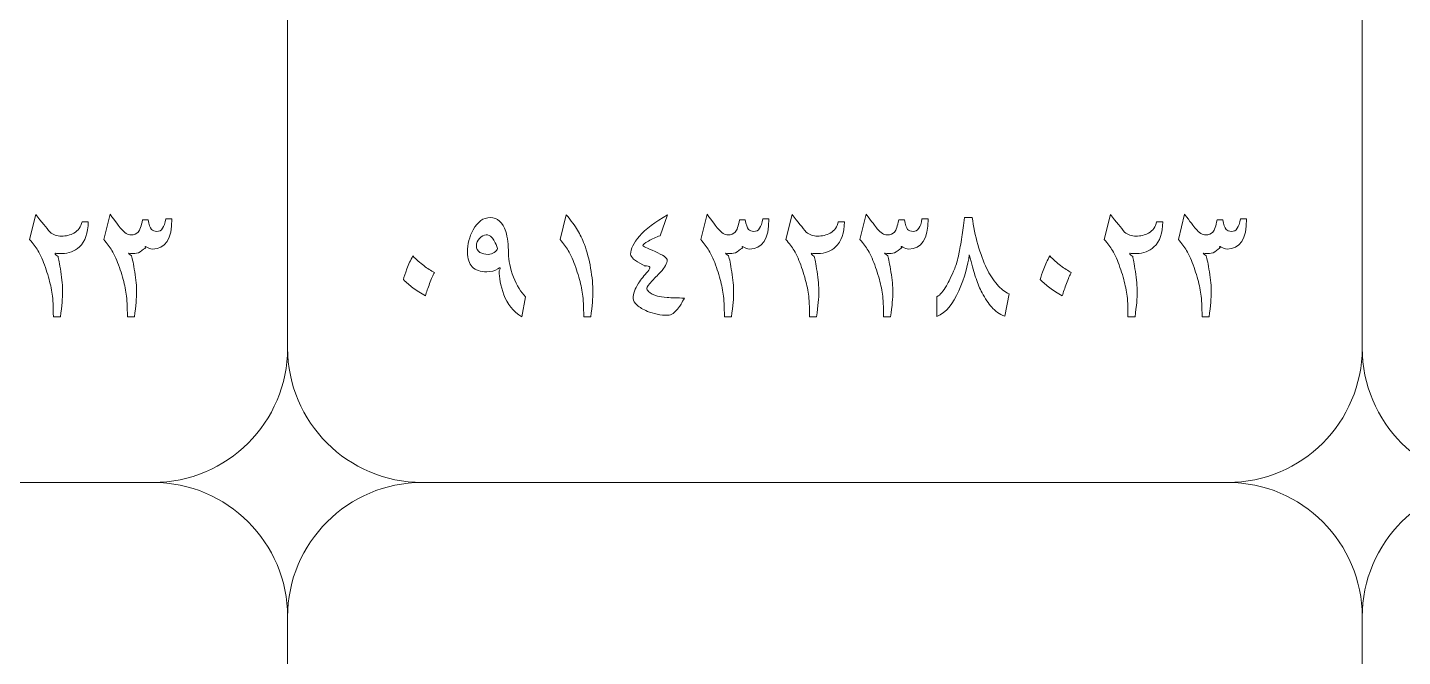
# Model space of a CAD drawing. Header units: millimetres. Extents: x 62 to 462, y 96 to 456.
# Drawn here: x 317.47 to 343.06, y 233.06 to 244.77 of the extents above; entities that cross this region are included whole.
import ezdxf

# ---------------------------------------------------------------- set-up
doc = ezdxf.new("R2010")
doc.units = ezdxf.units.MM
doc.header["$MEASUREMENT"] = 0
doc.layers.add('Layer 1', color=7, linetype='Continuous')

msp = doc.modelspace()

# ---------------------------------------------------------------- linework, layer by layer
at = {"layer": 'Layer 1', "color": 250, "lineweight": 18}
for points in [[(304.8067, 256.3033), (304.8067, 256.3033), (319.8067, 256.3033), (319.8067, 256.3033), (321.1837, 256.3033), (322.3067, 255.1803), (322.3067, 253.8033), (322.3067, 253.8033), (322.3067, 238.8033), (322.3067, 238.8033), (322.3067, 237.4264), (321.1837, 236.3033), (319.8067, 236.3033), (319.8067, 236.3033), (304.8067, 236.3033), (304.8067, 236.3033), (303.4298, 236.3033), (302.3067, 237.4264), (302.3067, 238.8033), (302.3067, 238.8033), (302.3067, 253.8033), (302.3067, 253.8033), (302.3067, 255.1803), (303.4298, 256.3033), (304.8067, 256.3033)], [(324.8067, 256.3033), (324.8067, 256.3033), (339.8067, 256.3033), (339.8067, 256.3033), (341.1837, 256.3033), (342.3067, 255.1803), (342.3067, 253.8033), (342.3067, 253.8033), (342.3067, 238.8033), (342.3067, 238.8033), (342.3067, 237.4264), (341.1837, 236.3033), (339.8067, 236.3033), (339.8067, 236.3033), (324.8067, 236.3033), (324.8067, 236.3033), (323.4298, 236.3033), (322.3067, 237.4264), (322.3067, 238.8033), (322.3067, 238.8033), (322.3067, 253.8033), (322.3067, 253.8033), (322.3067, 255.1803), (323.4298, 256.3033), (324.8067, 256.3033)], [(344.8067, 256.3033), (344.8067, 256.3033), (359.8067, 256.3033), (359.8067, 256.3033), (361.1837, 256.3033), (362.3067, 255.1803), (362.3067, 253.8033), (362.3067, 253.8033), (362.3067, 238.8033), (362.3067, 238.8033), (362.3067, 237.4264), (361.1837, 236.3033), (359.8067, 236.3033), (359.8067, 236.3033), (344.8067, 236.3033), (344.8067, 236.3033), (343.4298, 236.3033), (342.3067, 237.4264), (342.3067, 238.8033), (342.3067, 238.8033), (342.3067, 253.8033), (342.3067, 253.8033), (342.3067, 255.1803), (343.4298, 256.3033), (344.8067, 256.3033)], [(304.8067, 236.3033), (304.8067, 236.3033), (319.8067, 236.3033), (319.8067, 236.3033), (321.1837, 236.3033), (322.3067, 235.1803), (322.3067, 233.8033), (322.3067, 233.8033), (322.3067, 218.8033), (322.3067, 218.8033), (322.3067, 217.4264), (321.1837, 216.3033), (319.8067, 216.3033), (319.8067, 216.3033), (304.8067, 216.3033), (304.8067, 216.3033), (303.4298, 216.3033), (302.3067, 217.4264), (302.3067, 218.8033), (302.3067, 218.8033), (302.3067, 233.8033), (302.3067, 233.8033), (302.3067, 235.1803), (303.4298, 236.3033), (304.8067, 236.3033)], [(324.8067, 236.3033), (324.8067, 236.3033), (339.8067, 236.3033), (339.8067, 236.3033), (341.1837, 236.3033), (342.3067, 235.1803), (342.3067, 233.8033), (342.3067, 233.8033), (342.3067, 218.8033), (342.3067, 218.8033), (342.3067, 217.4264), (341.1837, 216.3033), (339.8067, 216.3033), (339.8067, 216.3033), (324.8067, 216.3033), (324.8067, 216.3033), (323.4298, 216.3033), (322.3067, 217.4264), (322.3067, 218.8033), (322.3067, 218.8033), (322.3067, 233.8033), (322.3067, 233.8033), (322.3067, 235.1803), (323.4298, 236.3033), (324.8067, 236.3033)], [(344.8067, 236.3033), (344.8067, 236.3033), (359.8067, 236.3033), (359.8067, 236.3033), (361.1837, 236.3033), (362.3067, 235.1803), (362.3067, 233.8033), (362.3067, 233.8033), (362.3067, 218.8033), (362.3067, 218.8033), (362.3067, 217.4264), (361.1837, 216.3033), (359.8067, 216.3033), (359.8067, 216.3033), (344.8067, 216.3033), (344.8067, 216.3033), (343.4298, 216.3033), (342.3067, 217.4264), (342.3067, 218.8033), (342.3067, 218.8033), (342.3067, 233.8033), (342.3067, 233.8033), (342.3067, 235.1803), (343.4298, 236.3033), (344.8067, 236.3033)]]:
    msp.add_open_spline(points, degree=3, knots=[0, 0, 0, 0, 0.125, 0.125, 0.125, 0.25, 0.25, 0.25, 0.375, 0.375, 0.375, 0.5, 0.5, 0.5, 0.625, 0.625, 0.625, 0.75, 0.75, 0.75, 0.875, 0.875, 0.875, 1, 1, 1, 1], dxfattribs=at)
at = {"layer": 'Layer 1', "color": 250, "lineweight": 9}
for points, knots in [([(318.0951, 240.8859), (318.1815, 240.8859), (318.2597, 240.9059), (318.3308, 240.9447), (318.4125, 240.9893), (318.4625, 241.0593), (318.4807, 241.1545), (318.4807, 241.1545), (318.5948, 241.1545), (318.5948, 241.1545), (318.5948, 240.9435), (318.5401, 240.7877), (318.4308, 240.6877), (318.3414, 240.6054), (318.2327, 240.5637), (318.1057, 240.5637), (318.1057, 240.5637), (318.0798, 240.5637), (318.0798, 240.5637), (318.0428, 240.5637), (318.0128, 240.5649), (317.9893, 240.5672), (317.9658, 240.5696), (317.981, 240.549), (318.0351, 240.5055), (318.0463, 240.4655), (318.0633, 240.3726), (318.0857, 240.2274), (318.108, 240.0822), (318.1192, 239.9523), (318.1192, 239.8388), (318.1192, 239.7436), (318.1057, 239.5925), (318.078, 239.3862), (318.078, 239.3862), (317.9469, 239.3862), (317.9469, 239.3862), (317.9469, 239.5696), (317.9399, 239.7107), (317.9258, 239.8089), (317.9111, 239.907), (317.8882, 240.0123), (317.8558, 240.1246), (317.82, 240.2486), (317.7788, 240.3668), (317.7318, 240.4779), (317.7088, 240.5296), (317.6842, 240.5766), (317.6577, 240.619), (317.6201, 240.6825), (317.5695, 240.7506), (317.506, 240.8241), (317.506, 240.8241), (317.6213, 241.2874), (317.6213, 241.2874), (317.7294, 241.1539), (317.817, 241.0452), (317.8852, 240.9599), (317.9446, 240.9106), (318.0145, 240.8859), (318.0951, 240.8859)], [0, 0, 0, 0, 0.05, 0.05, 0.05, 0.1, 0.1, 0.1, 0.15, 0.15, 0.15, 0.2, 0.2, 0.2, 0.25, 0.25, 0.25, 0.3, 0.3, 0.3, 0.35, 0.35, 0.35, 0.4, 0.4, 0.4, 0.45, 0.45, 0.45, 0.5, 0.5, 0.5, 0.55, 0.55, 0.55, 0.6, 0.6, 0.6, 0.65, 0.65, 0.65, 0.7, 0.7, 0.7, 0.75, 0.75, 0.75, 0.8, 0.8, 0.8, 0.85, 0.85, 0.85, 0.9, 0.9, 0.9, 0.95, 0.95, 0.95, 1, 1, 1, 1]), ([(319.8746, 240.974), (319.9605, 240.974), (320.0151, 241.0516), (320.0381, 241.2063), (320.0381, 241.2063), (320.1539, 241.2063), (320.1539, 241.2063), (320.1539, 240.833), (320.0328, 240.6466), (319.7918, 240.6466), (319.7541, 240.6466), (319.7183, 240.6584), (319.6842, 240.6819), (319.6507, 240.7054), (319.643, 240.7007), (319.663, 240.6672), (319.6642, 240.673), (319.6413, 240.6572), (319.5936, 240.619), (319.5513, 240.5837), (319.5084, 240.5655), (319.4649, 240.5655), (319.459, 240.5655), (319.452, 240.5655), (319.4431, 240.5649), (319.4343, 240.5643), (319.4243, 240.5637), (319.4132, 240.5637), (319.3926, 240.5637), (319.372, 240.5661), (319.352, 240.5702), (319.332, 240.5743), (319.3491, 240.5566), (319.4043, 240.5173), (319.4196, 240.4649), (319.4384, 240.3668), (319.462, 240.2227), (319.4855, 240.0793), (319.4972, 239.9511), (319.4972, 239.8388), (319.4972, 239.7436), (319.4837, 239.5925), (319.4561, 239.3862), (319.4561, 239.3862), (319.325, 239.3862), (319.325, 239.3862), (319.325, 239.5696), (319.3179, 239.7107), (319.3038, 239.8089), (319.2891, 239.907), (319.2662, 240.0123), (319.2339, 240.1246), (319.1986, 240.2486), (319.1568, 240.3668), (319.1098, 240.4779), (319.0869, 240.5296), (319.0622, 240.5766), (319.0357, 240.619), (318.9981, 240.6825), (318.9476, 240.7506), (318.8841, 240.8241), (318.8841, 240.8241), (319.0016, 241.2927), (319.0016, 241.2927), (319.1016, 241.1592), (319.1704, 241.0699), (319.208, 241.024), (319.2738, 240.9482), (319.3338, 240.91), (319.3891, 240.91), (319.452, 240.91), (319.4984, 240.9282), (319.5284, 240.9635), (319.5572, 240.9981), (319.5831, 241.0734), (319.606, 241.1892), (319.606, 241.1892), (319.713, 241.1892), (319.713, 241.1892), (319.7288, 241.0975), (319.7482, 241.0387), (319.7712, 241.0128), (319.7941, 240.987), (319.8288, 240.974), (319.8746, 240.974)], [0, 0, 0, 0, 0.0357143, 0.0357143, 0.0357143, 0.0714286, 0.0714286, 0.0714286, 0.1071429, 0.1071429, 0.1071429, 0.1428571, 0.1428571, 0.1428571, 0.1785714, 0.1785714, 0.1785714, 0.2142857, 0.2142857, 0.2142857, 0.25, 0.25, 0.25, 0.2857143, 0.2857143, 0.2857143, 0.3214286, 0.3214286, 0.3214286, 0.3571429, 0.3571429, 0.3571429, 0.3928571, 0.3928571, 0.3928571, 0.4285714, 0.4285714, 0.4285714, 0.4642857, 0.4642857, 0.4642857, 0.5, 0.5, 0.5, 0.5357143, 0.5357143, 0.5357143, 0.5714286, 0.5714286, 0.5714286, 0.6071429, 0.6071429, 0.6071429, 0.6428571, 0.6428571, 0.6428571, 0.6785714, 0.6785714, 0.6785714, 0.7142857, 0.7142857, 0.7142857, 0.75, 0.75, 0.75, 0.7857143, 0.7857143, 0.7857143, 0.8214286, 0.8214286, 0.8214286, 0.8571429, 0.8571429, 0.8571429, 0.8928571, 0.8928571, 0.8928571, 0.9285714, 0.9285714, 0.9285714, 0.9642857, 0.9642857, 0.9642857, 1, 1, 1, 1]), ([(326.7322, 239.7595), (326.7322, 239.7595), (326.667, 239.3844), (326.667, 239.3844), (326.5035, 239.4873), (326.3924, 239.6249), (326.3324, 239.7959), (326.2731, 239.967), (326.2431, 240.1151), (326.2431, 240.2404), (326.2754, 240.2997), (326.2678, 240.3139), (326.2207, 240.2815), (326.1602, 240.2427), (326.092, 240.2227), (326.0173, 240.2227), (325.8956, 240.2227), (325.8051, 240.2533), (325.7446, 240.3133), (325.684, 240.3738), (325.654, 240.4655), (325.654, 240.5884), (325.654, 240.736), (325.6893, 240.8747), (325.7593, 241.0034), (325.8427, 241.1557), (325.9497, 241.2321), (326.0797, 241.2321), (326.2149, 241.2321), (326.3101, 241.1457), (326.3654, 240.9723), (326.4001, 240.8629), (326.4171, 240.7271), (326.4171, 240.5637), (326.4171, 240.4344), (326.4483, 240.2886), (326.5112, 240.1263), (326.5735, 239.9646), (326.6476, 239.8424), (326.7322, 239.7595)], [0, 0, 0, 0, 0.0769231, 0.0769231, 0.0769231, 0.1538462, 0.1538462, 0.1538462, 0.2307692, 0.2307692, 0.2307692, 0.3076923, 0.3076923, 0.3076923, 0.3846154, 0.3846154, 0.3846154, 0.4615385, 0.4615385, 0.4615385, 0.5384615, 0.5384615, 0.5384615, 0.6153846, 0.6153846, 0.6153846, 0.6923077, 0.6923077, 0.6923077, 0.7692308, 0.7692308, 0.7692308, 0.8461538, 0.8461538, 0.8461538, 0.9230769, 0.9230769, 0.9230769, 1, 1, 1, 1]), ([(327.9897, 239.8388), (327.9897, 239.7436), (327.9762, 239.5925), (327.9486, 239.3862), (327.9486, 239.3862), (327.8175, 239.3862), (327.8175, 239.3862), (327.8175, 239.5696), (327.8104, 239.7107), (327.7963, 239.8089), (327.7816, 239.907), (327.7587, 240.0123), (327.7264, 240.1246), (327.6911, 240.2486), (327.6493, 240.3668), (327.6023, 240.4779), (327.5794, 240.5296), (327.5547, 240.5766), (327.5282, 240.619), (327.4906, 240.6825), (327.4401, 240.7506), (327.3766, 240.8241), (327.3766, 240.8241), (327.4924, 241.2856), (327.4924, 241.2856), (327.5853, 241.1745), (327.6552, 241.0781), (327.7028, 240.9981), (327.751, 240.9176), (327.7928, 240.8288), (327.8298, 240.7312), (327.8792, 240.6013), (327.918, 240.4538), (327.9468, 240.2892), (327.9756, 240.1246), (327.9897, 239.9746), (327.9897, 239.8388)], [0, 0, 0, 0, 0.0833333, 0.0833333, 0.0833333, 0.1666667, 0.1666667, 0.1666667, 0.25, 0.25, 0.25, 0.3333333, 0.3333333, 0.3333333, 0.4166667, 0.4166667, 0.4166667, 0.5, 0.5, 0.5, 0.5833333, 0.5833333, 0.5833333, 0.6666667, 0.6666667, 0.6666667, 0.75, 0.75, 0.75, 0.8333333, 0.8333333, 0.8333333, 0.9166667, 0.9166667, 0.9166667, 1, 1, 1, 1]), ([(329.6952, 239.7354), (329.6435, 239.646), (329.607, 239.5866), (329.5853, 239.5584), (329.5141, 239.4614), (329.4459, 239.4132), (329.3819, 239.4132), (329.3143, 239.4132), (329.2478, 239.4203), (329.1832, 239.4344), (329.1179, 239.4479), (329.0579, 239.4655), (329.0027, 239.4873), (328.9239, 239.5208), (328.8598, 239.559), (328.811, 239.6031), (328.7622, 239.6466), (328.7375, 239.6883), (328.7375, 239.7289), (328.7375, 239.8124), (328.7705, 239.9059), (328.8357, 240.0093), (328.8828, 240.0828), (328.9415, 240.1569), (329.0115, 240.2315), (329.0779, 240.3003), (329.0574, 240.335), (328.9498, 240.335), (328.9727, 240.3256), (328.9609, 240.3327), (328.9151, 240.3556), (328.7658, 240.4279), (328.6911, 240.4926), (328.6911, 240.5502), (328.6911, 240.6478), (328.7458, 240.7601), (328.8545, 240.8876), (328.9686, 241.0199), (329.1438, 241.151), (329.3801, 241.2803), (329.3801, 241.2803), (329.239, 240.8929), (329.239, 240.8929), (329.1632, 240.87), (329.0903, 240.8377), (329.0209, 240.7959), (328.9515, 240.7536), (328.9168, 240.726), (328.9168, 240.7118), (328.9168, 240.7019), (328.9927, 240.6642), (329.1444, 240.6002), (329.2954, 240.5361), (329.3713, 240.4814), (329.3713, 240.4367), (329.3713, 240.4179), (329.3601, 240.3867), (329.3378, 240.3427), (329.3154, 240.2986), (329.2943, 240.2668), (329.2749, 240.2468), (329.2131, 240.1828), (329.1514, 240.1193), (329.0909, 240.0558), (329.025, 239.9846), (328.9927, 239.9394), (328.9927, 239.92), (328.9927, 239.9006), (329.0033, 239.8788), (329.0256, 239.8559), (329.0609, 239.8183), (329.1167, 239.7895), (329.1926, 239.7701), (329.2325, 239.7595), (329.2931, 239.7512), (329.373, 239.7448), (329.4536, 239.7389), (329.5612, 239.7354), (329.6952, 239.7354)], [0, 0, 0, 0, 0.0384615, 0.0384615, 0.0384615, 0.0769231, 0.0769231, 0.0769231, 0.1153846, 0.1153846, 0.1153846, 0.1538462, 0.1538462, 0.1538462, 0.1923077, 0.1923077, 0.1923077, 0.2307692, 0.2307692, 0.2307692, 0.2692308, 0.2692308, 0.2692308, 0.3076923, 0.3076923, 0.3076923, 0.3461538, 0.3461538, 0.3461538, 0.3846154, 0.3846154, 0.3846154, 0.4230769, 0.4230769, 0.4230769, 0.4615385, 0.4615385, 0.4615385, 0.5, 0.5, 0.5, 0.5384615, 0.5384615, 0.5384615, 0.5769231, 0.5769231, 0.5769231, 0.6153846, 0.6153846, 0.6153846, 0.6538462, 0.6538462, 0.6538462, 0.6923077, 0.6923077, 0.6923077, 0.7307692, 0.7307692, 0.7307692, 0.7692308, 0.7692308, 0.7692308, 0.8076923, 0.8076923, 0.8076923, 0.8461538, 0.8461538, 0.8461538, 0.8846154, 0.8846154, 0.8846154, 0.9230769, 0.9230769, 0.9230769, 0.9615385, 0.9615385, 0.9615385, 1, 1, 1, 1]), ([(330.9856, 240.974), (331.0715, 240.974), (331.1261, 241.0516), (331.1491, 241.2063), (331.1491, 241.2063), (331.2649, 241.2063), (331.2649, 241.2063), (331.2649, 240.833), (331.1438, 240.6466), (330.9028, 240.6466), (330.8651, 240.6466), (330.8293, 240.6584), (330.7952, 240.6819), (330.7617, 240.7054), (330.754, 240.7007), (330.774, 240.6672), (330.7752, 240.673), (330.7523, 240.6572), (330.7046, 240.619), (330.6623, 240.5837), (330.6194, 240.5655), (330.5759, 240.5655), (330.57, 240.5655), (330.563, 240.5655), (330.5541, 240.5649), (330.5453, 240.5643), (330.5353, 240.5637), (330.5242, 240.5637), (330.5036, 240.5637), (330.483, 240.5661), (330.463, 240.5702), (330.443, 240.5743), (330.4601, 240.5566), (330.5153, 240.5173), (330.5306, 240.4649), (330.5494, 240.3668), (330.573, 240.2227), (330.5965, 240.0793), (330.6082, 239.9511), (330.6082, 239.8388), (330.6082, 239.7436), (330.5947, 239.5925), (330.5671, 239.3862), (330.5671, 239.3862), (330.436, 239.3862), (330.436, 239.3862), (330.436, 239.5696), (330.4289, 239.7107), (330.4148, 239.8089), (330.4001, 239.907), (330.3772, 240.0123), (330.3449, 240.1246), (330.3096, 240.2486), (330.2678, 240.3668), (330.2208, 240.4779), (330.1979, 240.5296), (330.1732, 240.5766), (330.1467, 240.619), (330.1091, 240.6825), (330.0586, 240.7506), (329.9951, 240.8241), (329.9951, 240.8241), (330.1126, 241.2927), (330.1126, 241.2927), (330.2126, 241.1592), (330.2814, 241.0699), (330.319, 241.024), (330.3848, 240.9482), (330.4448, 240.91), (330.5001, 240.91), (330.563, 240.91), (330.6094, 240.9282), (330.6394, 240.9635), (330.6682, 240.9981), (330.6941, 241.0734), (330.717, 241.1892), (330.717, 241.1892), (330.824, 241.1892), (330.824, 241.1892), (330.8398, 241.0975), (330.8592, 241.0387), (330.8822, 241.0128), (330.9051, 240.987), (330.9398, 240.974), (330.9856, 240.974)], [0, 0, 0, 0, 0.0357143, 0.0357143, 0.0357143, 0.0714286, 0.0714286, 0.0714286, 0.1071429, 0.1071429, 0.1071429, 0.1428571, 0.1428571, 0.1428571, 0.1785714, 0.1785714, 0.1785714, 0.2142857, 0.2142857, 0.2142857, 0.25, 0.25, 0.25, 0.2857143, 0.2857143, 0.2857143, 0.3214286, 0.3214286, 0.3214286, 0.3571429, 0.3571429, 0.3571429, 0.3928571, 0.3928571, 0.3928571, 0.4285714, 0.4285714, 0.4285714, 0.4642857, 0.4642857, 0.4642857, 0.5, 0.5, 0.5, 0.5357143, 0.5357143, 0.5357143, 0.5714286, 0.5714286, 0.5714286, 0.6071429, 0.6071429, 0.6071429, 0.6428571, 0.6428571, 0.6428571, 0.6785714, 0.6785714, 0.6785714, 0.7142857, 0.7142857, 0.7142857, 0.75, 0.75, 0.75, 0.7857143, 0.7857143, 0.7857143, 0.8214286, 0.8214286, 0.8214286, 0.8571429, 0.8571429, 0.8571429, 0.8928571, 0.8928571, 0.8928571, 0.9285714, 0.9285714, 0.9285714, 0.9642857, 0.9642857, 0.9642857, 1, 1, 1, 1]), ([(332.1691, 240.8859), (332.2555, 240.8859), (332.3337, 240.9059), (332.4048, 240.9447), (332.4865, 240.9893), (332.5365, 241.0593), (332.5547, 241.1545), (332.5547, 241.1545), (332.6688, 241.1545), (332.6688, 241.1545), (332.6688, 240.9435), (332.6141, 240.7877), (332.5048, 240.6877), (332.4154, 240.6054), (332.3067, 240.5637), (332.1797, 240.5637), (332.1797, 240.5637), (332.1538, 240.5637), (332.1538, 240.5637), (332.1168, 240.5637), (332.0868, 240.5649), (332.0633, 240.5672), (332.0398, 240.5696), (332.055, 240.549), (332.1091, 240.5055), (332.1203, 240.4655), (332.1373, 240.3726), (332.1597, 240.2274), (332.182, 240.0822), (332.1932, 239.9523), (332.1932, 239.8388), (332.1932, 239.7436), (332.1797, 239.5925), (332.152, 239.3862), (332.152, 239.3862), (332.0209, 239.3862), (332.0209, 239.3862), (332.0209, 239.5696), (332.0139, 239.7107), (331.9998, 239.8089), (331.9851, 239.907), (331.9622, 240.0123), (331.9298, 240.1246), (331.894, 240.2486), (331.8528, 240.3668), (331.8058, 240.4779), (331.7828, 240.5296), (331.7582, 240.5766), (331.7317, 240.619), (331.6941, 240.6825), (331.6435, 240.7506), (331.58, 240.8241), (331.58, 240.8241), (331.6953, 241.2874), (331.6953, 241.2874), (331.8034, 241.1539), (331.891, 241.0452), (331.9592, 240.9599), (332.0186, 240.9106), (332.0885, 240.8859), (332.1691, 240.8859)], [0, 0, 0, 0, 0.05, 0.05, 0.05, 0.1, 0.1, 0.1, 0.15, 0.15, 0.15, 0.2, 0.2, 0.2, 0.25, 0.25, 0.25, 0.3, 0.3, 0.3, 0.35, 0.35, 0.35, 0.4, 0.4, 0.4, 0.45, 0.45, 0.45, 0.5, 0.5, 0.5, 0.55, 0.55, 0.55, 0.6, 0.6, 0.6, 0.65, 0.65, 0.65, 0.7, 0.7, 0.7, 0.75, 0.75, 0.75, 0.8, 0.8, 0.8, 0.85, 0.85, 0.85, 0.9, 0.9, 0.9, 0.95, 0.95, 0.95, 1, 1, 1, 1]), ([(333.9486, 240.974), (334.0345, 240.974), (334.0891, 241.0516), (334.1121, 241.2063), (334.1121, 241.2063), (334.2279, 241.2063), (334.2279, 241.2063), (334.2279, 240.833), (334.1068, 240.6466), (333.8658, 240.6466), (333.8281, 240.6466), (333.7923, 240.6584), (333.7582, 240.6819), (333.7247, 240.7054), (333.717, 240.7007), (333.737, 240.6672), (333.7382, 240.673), (333.7153, 240.6572), (333.6676, 240.619), (333.6253, 240.5837), (333.5824, 240.5655), (333.5389, 240.5655), (333.533, 240.5655), (333.526, 240.5655), (333.5171, 240.5649), (333.5083, 240.5643), (333.4983, 240.5637), (333.4872, 240.5637), (333.4666, 240.5637), (333.446, 240.5661), (333.426, 240.5702), (333.406, 240.5743), (333.4231, 240.5566), (333.4783, 240.5173), (333.4936, 240.4649), (333.5124, 240.3668), (333.536, 240.2227), (333.5595, 240.0793), (333.5712, 239.9511), (333.5712, 239.8388), (333.5712, 239.7436), (333.5577, 239.5925), (333.5301, 239.3862), (333.5301, 239.3862), (333.399, 239.3862), (333.399, 239.3862), (333.399, 239.5696), (333.3919, 239.7107), (333.3778, 239.8089), (333.3631, 239.907), (333.3402, 240.0123), (333.3079, 240.1246), (333.2726, 240.2486), (333.2308, 240.3668), (333.1838, 240.4779), (333.1609, 240.5296), (333.1362, 240.5766), (333.1097, 240.619), (333.0721, 240.6825), (333.0216, 240.7506), (332.9581, 240.8241), (332.9581, 240.8241), (333.0756, 241.2927), (333.0756, 241.2927), (333.1756, 241.1592), (333.2444, 241.0699), (333.282, 241.024), (333.3478, 240.9482), (333.4078, 240.91), (333.4631, 240.91), (333.526, 240.91), (333.5724, 240.9282), (333.6024, 240.9635), (333.6312, 240.9981), (333.6571, 241.0734), (333.68, 241.1892), (333.68, 241.1892), (333.787, 241.1892), (333.787, 241.1892), (333.8028, 241.0975), (333.8222, 241.0387), (333.8452, 241.0128), (333.8681, 240.987), (333.9028, 240.974), (333.9486, 240.974)], [0, 0, 0, 0, 0.0357143, 0.0357143, 0.0357143, 0.0714286, 0.0714286, 0.0714286, 0.1071429, 0.1071429, 0.1071429, 0.1428571, 0.1428571, 0.1428571, 0.1785714, 0.1785714, 0.1785714, 0.2142857, 0.2142857, 0.2142857, 0.25, 0.25, 0.25, 0.2857143, 0.2857143, 0.2857143, 0.3214286, 0.3214286, 0.3214286, 0.3571429, 0.3571429, 0.3571429, 0.3928571, 0.3928571, 0.3928571, 0.4285714, 0.4285714, 0.4285714, 0.4642857, 0.4642857, 0.4642857, 0.5, 0.5, 0.5, 0.5357143, 0.5357143, 0.5357143, 0.5714286, 0.5714286, 0.5714286, 0.6071429, 0.6071429, 0.6071429, 0.6428571, 0.6428571, 0.6428571, 0.6785714, 0.6785714, 0.6785714, 0.7142857, 0.7142857, 0.7142857, 0.75, 0.75, 0.75, 0.7857143, 0.7857143, 0.7857143, 0.8214286, 0.8214286, 0.8214286, 0.8571429, 0.8571429, 0.8571429, 0.8928571, 0.8928571, 0.8928571, 0.9285714, 0.9285714, 0.9285714, 0.9642857, 0.9642857, 0.9642857, 1, 1, 1, 1]), ([(334.3914, 239.7595), (334.4525, 239.7942), (334.5107, 239.8606), (334.5671, 239.9594), (334.6106, 240.034), (334.6624, 240.1434), (334.7223, 240.2868), (334.7511, 240.3544), (334.7776, 240.4438), (334.8017, 240.5555), (334.8176, 240.6348), (334.8352, 240.7401), (334.8546, 240.8723), (334.8699, 240.9758), (334.8858, 241.0957), (334.9028, 241.2321), (334.9028, 241.2321), (335.0492, 241.2321), (335.0492, 241.2321), (335.0704, 241.0669), (335.105, 240.8988), (335.1544, 240.7283), (335.2038, 240.5578), (335.2579, 240.412), (335.3167, 240.2903), (335.3714, 240.1739), (335.4372, 240.0728), (335.513, 239.987), (335.5806, 239.9076), (335.6541, 239.8494), (335.7335, 239.8112), (335.7335, 239.8112), (335.6577, 239.3962), (335.6577, 239.3962), (335.553, 239.4373), (335.4707, 239.4932), (335.4102, 239.5631), (335.3502, 239.6331), (335.2902, 239.7236), (335.2303, 239.8336), (335.1891, 239.9106), (335.1515, 239.9982), (335.1186, 240.0957), (335.0933, 240.1716), (335.0627, 240.2768), (335.0269, 240.4126), (334.9998, 240.5137), (334.9881, 240.5561), (334.9928, 240.5396), (334.9722, 240.3491), (334.9069, 240.1257), (334.7982, 239.87), (334.6947, 239.6278), (334.5595, 239.4673), (334.3914, 239.3891), (334.3914, 239.3891), (334.3914, 239.7595), (334.3914, 239.7595)], [0, 0, 0, 0, 0.0526316, 0.0526316, 0.0526316, 0.1052632, 0.1052632, 0.1052632, 0.1578947, 0.1578947, 0.1578947, 0.2105263, 0.2105263, 0.2105263, 0.2631579, 0.2631579, 0.2631579, 0.3157895, 0.3157895, 0.3157895, 0.3684211, 0.3684211, 0.3684211, 0.4210526, 0.4210526, 0.4210526, 0.4736842, 0.4736842, 0.4736842, 0.5263158, 0.5263158, 0.5263158, 0.5789474, 0.5789474, 0.5789474, 0.6315789, 0.6315789, 0.6315789, 0.6842105, 0.6842105, 0.6842105, 0.7368421, 0.7368421, 0.7368421, 0.7894737, 0.7894737, 0.7894737, 0.8421053, 0.8421053, 0.8421053, 0.8947368, 0.8947368, 0.8947368, 0.9473684, 0.9473684, 0.9473684, 1, 1, 1, 1]), ([(338.0951, 240.8859), (338.1815, 240.8859), (338.2597, 240.9059), (338.3308, 240.9447), (338.4125, 240.9893), (338.4625, 241.0593), (338.4807, 241.1545), (338.4807, 241.1545), (338.5948, 241.1545), (338.5948, 241.1545), (338.5948, 240.9435), (338.5401, 240.7877), (338.4308, 240.6877), (338.3414, 240.6054), (338.2327, 240.5637), (338.1057, 240.5637), (338.1057, 240.5637), (338.0798, 240.5637), (338.0798, 240.5637), (338.0428, 240.5637), (338.0128, 240.5649), (337.9893, 240.5672), (337.9658, 240.5696), (337.981, 240.549), (338.0351, 240.5055), (338.0463, 240.4655), (338.0633, 240.3726), (338.0857, 240.2274), (338.108, 240.0822), (338.1192, 239.9523), (338.1192, 239.8388), (338.1192, 239.7436), (338.1057, 239.5925), (338.078, 239.3862), (338.078, 239.3862), (337.9469, 239.3862), (337.9469, 239.3862), (337.9469, 239.5696), (337.9399, 239.7107), (337.9258, 239.8089), (337.9111, 239.907), (337.8882, 240.0123), (337.8558, 240.1246), (337.82, 240.2486), (337.7788, 240.3668), (337.7318, 240.4779), (337.7088, 240.5296), (337.6842, 240.5766), (337.6577, 240.619), (337.6201, 240.6825), (337.5695, 240.7506), (337.506, 240.8241), (337.506, 240.8241), (337.6213, 241.2874), (337.6213, 241.2874), (337.7294, 241.1539), (337.817, 241.0452), (337.8852, 240.9599), (337.9446, 240.9106), (338.0145, 240.8859), (338.0951, 240.8859)], [0, 0, 0, 0, 0.05, 0.05, 0.05, 0.1, 0.1, 0.1, 0.15, 0.15, 0.15, 0.2, 0.2, 0.2, 0.25, 0.25, 0.25, 0.3, 0.3, 0.3, 0.35, 0.35, 0.35, 0.4, 0.4, 0.4, 0.45, 0.45, 0.45, 0.5, 0.5, 0.5, 0.55, 0.55, 0.55, 0.6, 0.6, 0.6, 0.65, 0.65, 0.65, 0.7, 0.7, 0.7, 0.75, 0.75, 0.75, 0.8, 0.8, 0.8, 0.85, 0.85, 0.85, 0.9, 0.9, 0.9, 0.95, 0.95, 0.95, 1, 1, 1, 1]), ([(339.8746, 240.974), (339.9605, 240.974), (340.0151, 241.0516), (340.0381, 241.2063), (340.0381, 241.2063), (340.1539, 241.2063), (340.1539, 241.2063), (340.1539, 240.833), (340.0328, 240.6466), (339.7918, 240.6466), (339.7541, 240.6466), (339.7183, 240.6584), (339.6842, 240.6819), (339.6507, 240.7054), (339.643, 240.7007), (339.663, 240.6672), (339.6642, 240.673), (339.6413, 240.6572), (339.5936, 240.619), (339.5513, 240.5837), (339.5084, 240.5655), (339.4649, 240.5655), (339.459, 240.5655), (339.452, 240.5655), (339.4431, 240.5649), (339.4343, 240.5643), (339.4243, 240.5637), (339.4132, 240.5637), (339.3926, 240.5637), (339.372, 240.5661), (339.352, 240.5702), (339.332, 240.5743), (339.3491, 240.5566), (339.4043, 240.5173), (339.4196, 240.4649), (339.4384, 240.3668), (339.462, 240.2227), (339.4855, 240.0793), (339.4972, 239.9511), (339.4972, 239.8388), (339.4972, 239.7436), (339.4837, 239.5925), (339.4561, 239.3862), (339.4561, 239.3862), (339.325, 239.3862), (339.325, 239.3862), (339.325, 239.5696), (339.3179, 239.7107), (339.3038, 239.8089), (339.2891, 239.907), (339.2662, 240.0123), (339.2339, 240.1246), (339.1986, 240.2486), (339.1568, 240.3668), (339.1098, 240.4779), (339.0869, 240.5296), (339.0622, 240.5766), (339.0357, 240.619), (338.9981, 240.6825), (338.9476, 240.7506), (338.8841, 240.8241), (338.8841, 240.8241), (339.0016, 241.2927), (339.0016, 241.2927), (339.1016, 241.1592), (339.1704, 241.0699), (339.208, 241.024), (339.2738, 240.9482), (339.3338, 240.91), (339.3891, 240.91), (339.452, 240.91), (339.4984, 240.9282), (339.5284, 240.9635), (339.5572, 240.9981), (339.5831, 241.0734), (339.606, 241.1892), (339.606, 241.1892), (339.713, 241.1892), (339.713, 241.1892), (339.7288, 241.0975), (339.7482, 241.0387), (339.7712, 241.0128), (339.7941, 240.987), (339.8288, 240.974), (339.8746, 240.974)], [0, 0, 0, 0, 0.0357143, 0.0357143, 0.0357143, 0.0714286, 0.0714286, 0.0714286, 0.1071429, 0.1071429, 0.1071429, 0.1428571, 0.1428571, 0.1428571, 0.1785714, 0.1785714, 0.1785714, 0.2142857, 0.2142857, 0.2142857, 0.25, 0.25, 0.25, 0.2857143, 0.2857143, 0.2857143, 0.3214286, 0.3214286, 0.3214286, 0.3571429, 0.3571429, 0.3571429, 0.3928571, 0.3928571, 0.3928571, 0.4285714, 0.4285714, 0.4285714, 0.4642857, 0.4642857, 0.4642857, 0.5, 0.5, 0.5, 0.5357143, 0.5357143, 0.5357143, 0.5714286, 0.5714286, 0.5714286, 0.6071429, 0.6071429, 0.6071429, 0.6428571, 0.6428571, 0.6428571, 0.6785714, 0.6785714, 0.6785714, 0.7142857, 0.7142857, 0.7142857, 0.75, 0.75, 0.75, 0.7857143, 0.7857143, 0.7857143, 0.8214286, 0.8214286, 0.8214286, 0.8571429, 0.8571429, 0.8571429, 0.8928571, 0.8928571, 0.8928571, 0.9285714, 0.9285714, 0.9285714, 0.9642857, 0.9642857, 0.9642857, 1, 1, 1, 1]), ([(326.2119, 240.6572), (326.1767, 240.7601), (326.1402, 240.8306), (326.1038, 240.8671), (326.0738, 240.897), (326.0397, 240.9117), (326.0021, 240.9117), (325.9574, 240.9117), (325.9156, 240.8894), (325.878, 240.8447), (325.8404, 240.8), (325.821, 240.7559), (325.821, 240.7118), (325.821, 240.6525), (325.8427, 240.6096), (325.8868, 240.5831), (325.9256, 240.559), (325.9791, 240.5467), (326.0467, 240.5467), (326.0814, 240.5467), (326.1161, 240.559), (326.152, 240.5831), (326.1872, 240.6072), (326.2078, 240.6319), (326.2119, 240.6572)], [0, 0, 0, 0, 0.125, 0.125, 0.125, 0.25, 0.25, 0.25, 0.375, 0.375, 0.375, 0.5, 0.5, 0.5, 0.625, 0.625, 0.625, 0.75, 0.75, 0.75, 0.875, 0.875, 0.875, 1, 1, 1, 1]), ([(324.8721, 239.7771), (324.7857, 239.8218), (324.7075, 239.8718), (324.6375, 239.927), (324.5793, 239.9717), (324.5206, 240.0223), (324.4618, 240.0781), (324.4735, 240.1275), (324.4947, 240.1939), (324.5264, 240.2774), (324.5582, 240.3603), (324.5958, 240.4408), (324.6393, 240.5173), (324.7046, 240.4497), (324.7722, 240.3897), (324.8415, 240.3374), (324.9115, 240.285), (324.9768, 240.2427), (325.0391, 240.2092), (325.0114, 240.1598), (324.982, 240.0928), (324.9503, 240.0076), (324.9186, 239.9229), (324.8927, 239.8459), (324.8721, 239.7771)], [0, 0, 0, 0, 0.125, 0.125, 0.125, 0.25, 0.25, 0.25, 0.375, 0.375, 0.375, 0.5, 0.5, 0.5, 0.625, 0.625, 0.625, 0.75, 0.75, 0.75, 0.875, 0.875, 0.875, 1, 1, 1, 1]), ([(336.7241, 239.7771), (336.6377, 239.8218), (336.5595, 239.8718), (336.4895, 239.927), (336.4313, 239.9717), (336.3726, 240.0223), (336.3138, 240.0781), (336.3255, 240.1275), (336.3467, 240.1939), (336.3784, 240.2774), (336.4102, 240.3603), (336.4478, 240.4408), (336.4913, 240.5173), (336.5566, 240.4497), (336.6242, 240.3897), (336.6935, 240.3374), (336.7635, 240.285), (336.8288, 240.2427), (336.8911, 240.2092), (336.8634, 240.1598), (336.834, 240.0928), (336.8023, 240.0076), (336.7706, 239.9229), (336.7447, 239.8459), (336.7241, 239.7771)], [0, 0, 0, 0, 0.125, 0.125, 0.125, 0.25, 0.25, 0.25, 0.375, 0.375, 0.375, 0.5, 0.5, 0.5, 0.625, 0.625, 0.625, 0.75, 0.75, 0.75, 0.875, 0.875, 0.875, 1, 1, 1, 1])]:
    msp.add_open_spline(points, degree=3, knots=knots, dxfattribs=at)

doc.saveas('drawing.dxf')
